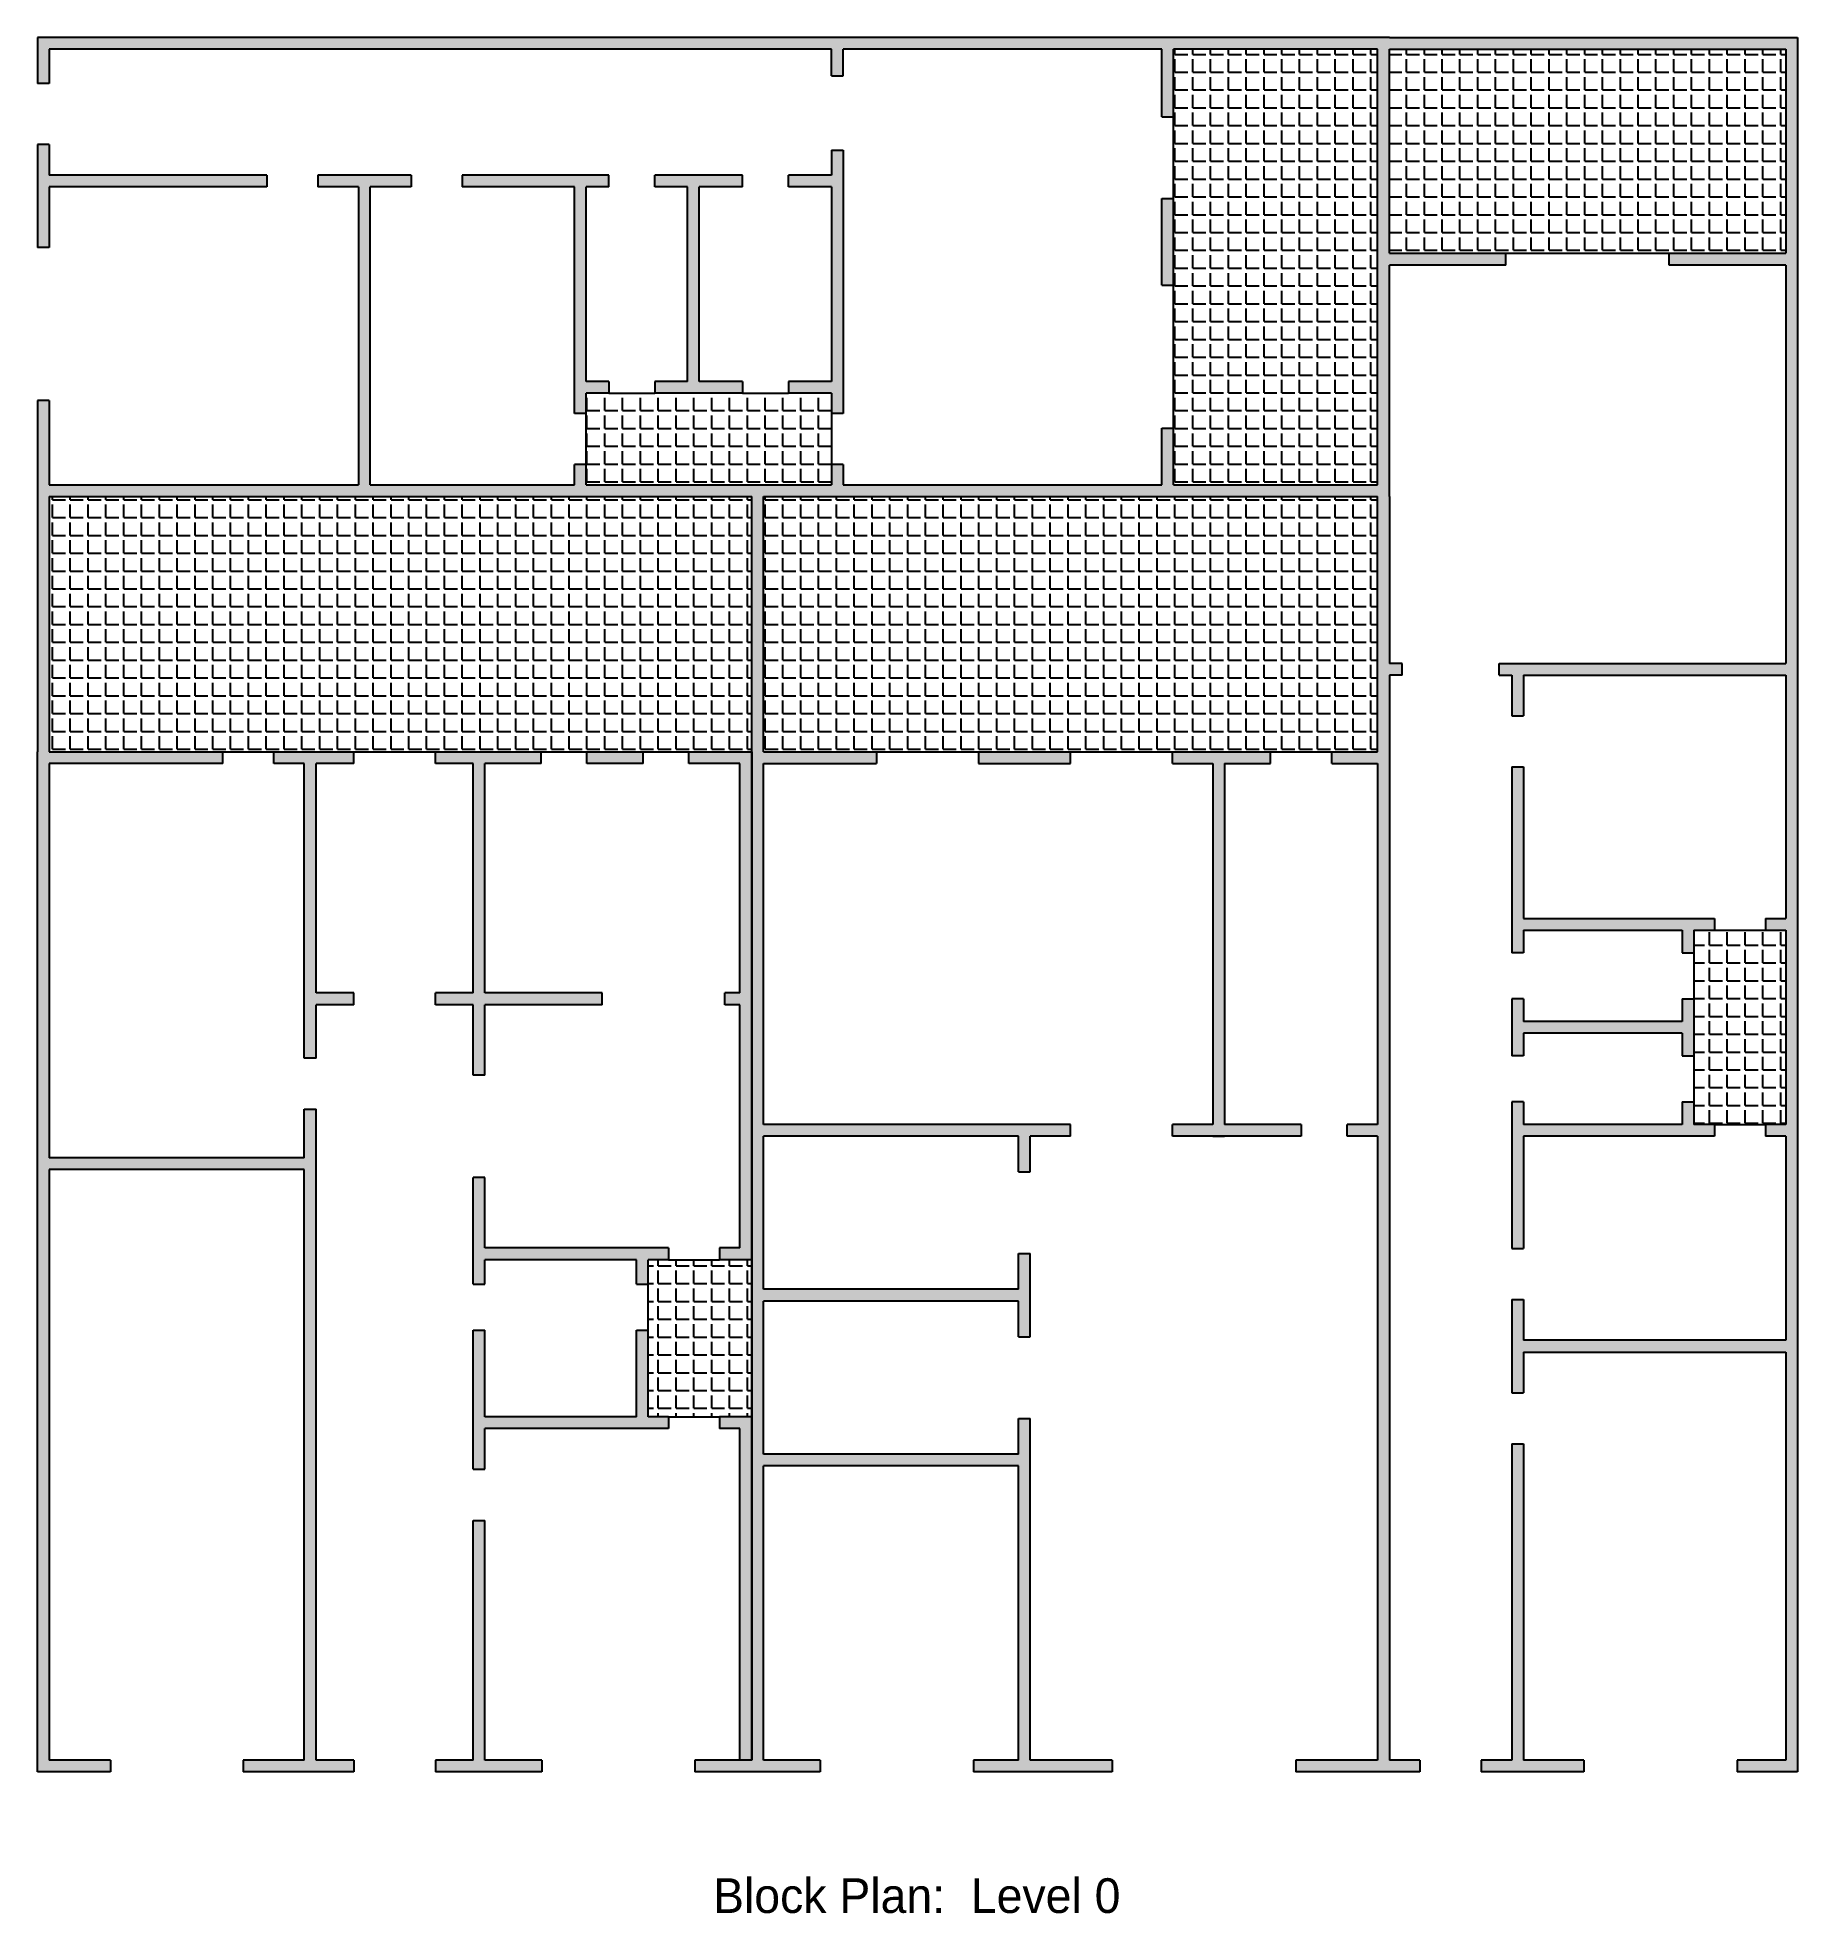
# Model space of a CAD drawing. Header units: millimetres. Extents: x 2810 to 37310, y 1336 to 38112.
import ezdxf

# ---------------------------------------------------------------- set-up
doc = ezdxf.new("R2010")
doc.units = ezdxf.units.MM
doc.layers.add('KGwH', color=200, linetype='Continuous')
doc.layers.add('Walls CM Survey', color=2, linetype='Continuous')
doc.styles.add('CENTURY GOTHIC', font='GOTHIC.TTF')
pattern_1 = [(0, (-126119.3, -97028.7), (0, 349.25), [254, -95.25]), (90, (-126119.3, -97028.7), (-349.25, 2e-14), [254, -95.25])]

msp = doc.modelspace()

# ---------------------------------------------------------------- hatches: boundary and pattern name
at = {"transparency": 33554559}
h = msp.add_hatch(color=8, dxfattribs=at)
h.dxf.hatch_style = 1
h.paths.add_polyline_path([(3040, 23882), (6440, 23882), (6440, 24112), (3040, 24112), (3040, 29112), (16810, 29112), (16810, 24112), (16810, 4342), (16580, 4342), (15695, 4342), (15695, 4112), (16810, 4112), (18155, 4112), (18155, 4342), (17040, 4342), (17040, 10112), (22040, 10112), (22040, 4342), (21155, 4342), (21155, 4112), (23875, 4112), (23875, 4342), (22270, 4342), (22270, 11042), (22040, 11042), (22040, 10342), (17040, 10342), (17040, 13342), (22040, 13342), (22040, 12642), (22270, 12642), (22270, 14272), (22040, 14272), (22040, 13572), (17040, 13572), (17040, 16572), (22040, 16572), (22040, 15872), (22270, 15872), (22270, 16572), (23060, 16572), (23060, 16802), (17040, 16802), (17040, 23882), (19256, 23882), (19256, 24112), (17040, 24112), (17040, 29112), (29080, 29112), (29080, 24112), (28180, 24112), (28180, 23882), (29080, 23882), (29080, 16802), (28480, 16802), (28480, 16572), (29080, 16572), (29080, 4342), (27475, 4342), (27475, 4112), (29310, 4112), (29910, 4112), (29910, 4342), (29310, 4342), (29310, 24112), (29310, 25612), (29560, 25612), (29560, 25842), (29310, 25842), (29310, 29112), (29310, 33652), (31595, 33652), (31595, 33882), (29310, 33882), (29310, 37882), (37080, 37882), (37080, 33882), (34795, 33882), (34795, 33652), (37080, 33652), (37080, 25842), (31460, 25842), (31460, 25612), (31710, 25612), (31710, 24813), (31940, 24813), (31940, 25612), (37080, 25612), (37080, 20842), (36680, 20842), (36680, 20612), (37080, 20612), (37080, 16802), (36680, 16802), (36680, 16572), (37080, 16572), (37080, 12572), (31940, 12572), (31940, 13371), (31710, 13371), (31710, 11543), (31940, 11543), (31940, 12342), (37080, 12342), (37080, 4342), (36125, 4342), (36125, 4112), (37310, 4112), (37310, 38112), (29310, 38112), (2810, 38112), (2810, 37212), (3040, 37212), (3040, 37882), (18373, 37882), (18373, 37362), (18603, 37362), (18603, 37882), (24850, 37882), (24850, 36556), (25080, 36556), (25080, 37882), (29080, 37882), (29080, 29342), (25080, 29342), (25080, 30456), (24850, 30456), (24850, 29342), (18603, 29342), (18603, 29742), (18373, 29742), (18373, 29342), (13563, 29342), (13563, 29742), (13333, 29742), (13333, 29342), (9333, 29342), (9333, 35182), (10132, 35182), (10132, 35412), (8304, 35412), (8304, 35182), (9103, 35182), (9103, 29342), (3040, 29342), (3040, 30997), (2810, 30997), (2810, 29112), (2810, 24112), (2810, 4112), (4240, 4112), (4240, 4342), (3040, 4342), (3040, 15922), (8040, 15922), (8040, 4342), (6840, 4342), (6840, 4112), (9010, 4112), (9010, 4342), (8270, 4342), (8270, 17102), (8040, 17102), (8040, 16152), (3040, 16152)])
h.paths.add_polyline_path([(9010, 19382), (8270, 19382), (8270, 23882), (9010, 23882), (9010, 24112), (7440, 24112), (7440, 23882), (8040, 23882), (8040, 18102), (8270, 18102), (8270, 19152), (9010, 19152)], flags=17)
h.paths.add_polyline_path([(12680, 24112), (10610, 24112), (10610, 23882), (11350, 23882), (11350, 19382), (10610, 19382), (10610, 19152), (11350, 19152), (11350, 17767), (11580, 17767), (11580, 19152), (13880, 19152), (13880, 19382), (11580, 19382), (11580, 23882), (12680, 23882)], flags=17)
h.paths.add_polyline_path([(14680, 24112), (13580, 24112), (13580, 23882), (14680, 23882)], flags=17)
h.paths.add_polyline_path([(16810, 24112), (15580, 24112), (15580, 23882), (16580, 23882), (16580, 19382), (16280, 19382), (16280, 19152), (16580, 19152), (16580, 14382), (16180, 14382), (16180, 14152), (16810, 14152)], flags=17)
h.paths.add_polyline_path([(7304, 35412), (3040, 35412), (3040, 36012), (2810, 36012), (2810, 33997), (3040, 33997), (3040, 35182), (7304, 35182)], flags=17)
h.paths.add_polyline_path([(14008, 35412), (11132, 35412), (11132, 35182), (13333, 35182), (13333, 30742), (13563, 30742), (13563, 31142), (14008, 31142), (14008, 31372), (13563, 31372), (13563, 35182), (14008, 35182)], flags=17)
h.paths.add_polyline_path([(16628, 35412), (14908, 35412), (14908, 35182), (15553, 35182), (15553, 31372), (14908, 31372), (14908, 31142), (16628, 31142), (16628, 31372), (15783, 31372), (15783, 35182), (16628, 35182)], flags=17)
h.paths.add_polyline_path([(18603, 35905), (18373, 35905), (18373, 35412), (17528, 35412), (17528, 35182), (18373, 35182), (18373, 31372), (17528, 31372), (17528, 31142), (18373, 31142), (18373, 30742), (18603, 30742)], flags=17)
h.paths.add_polyline_path([(25080, 34956), (24850, 34956), (24850, 33256), (25080, 33256)], flags=17)
h.paths.add_polyline_path([(31940, 23813), (31710, 23813), (31710, 20167), (31940, 20167), (31940, 20612), (35050, 20612), (35050, 20167), (35280, 20167), (35280, 20612), (35680, 20612), (35680, 20842), (31940, 20842)], flags=17)
h.paths.add_polyline_path([(31940, 18592), (35050, 18592), (35050, 18147), (35280, 18147), (35280, 19267), (35050, 19267), (35050, 18822), (31940, 18822), (31940, 19267), (31710, 19267), (31710, 18147), (31940, 18147)], flags=17)
h.paths.add_polyline_path([(35680, 16802), (35280, 16802), (35280, 17247), (35050, 17247), (35050, 16802), (31940, 16802), (31940, 17247), (31710, 17247), (31710, 14371), (31940, 14371), (31940, 16572), (35680, 16572)], flags=17)
h.paths.add_polyline_path([(31940, 10543), (31710, 10543), (31710, 4342), (31110, 4342), (31110, 4112), (33125, 4112), (33125, 4342), (31940, 4342)], flags=17)
h.paths.add_polyline_path([(11580, 9043), (11350, 9043), (11350, 4342), (10610, 4342), (10610, 4112), (12695, 4112), (12695, 4342), (11580, 4342)], flags=17)
h.paths.add_polyline_path([(11580, 10842), (15180, 10842), (15180, 11072), (14780, 11072), (14780, 12770), (14550, 12770), (14550, 11072), (11580, 11072), (11580, 12770), (11350, 12770), (11350, 10043), (11580, 10043)], flags=17)
h.paths.add_polyline_path([(11580, 14152), (14550, 14152), (14550, 13670), (14780, 13670), (14780, 14152), (15180, 14152), (15180, 14382), (11580, 14382), (11580, 15767), (11350, 15767), (11350, 13670), (11580, 13670)], flags=17)
h.paths.add_polyline_path([(16810, 11072), (16180, 11072), (16180, 10842), (16580, 10842), (16580, 4342), (16810, 4342)], flags=17)
h.paths.add_polyline_path([(23060, 24112), (21256, 24112), (21256, 23882), (23060, 23882)], flags=17)
h.paths.add_polyline_path([(26980, 24112), (25060, 24112), (25060, 23882), (25850, 23882), (25850, 16802), (25060, 16802), (25060, 16572), (27580, 16572), (27580, 16802), (26080, 16802), (26080, 23882), (26980, 23882)], flags=17)
h = msp.add_hatch(dxfattribs=at)
h.set_pattern_fill('ANGLE', color=8, scale=50)
h.set_pattern_definition(pattern_1)
h.paths.add_polyline_path([(29080, 37882), (25080, 37882), (25080, 36556), (25080, 34956), (25080, 33256), (25080, 30456), (25080, 29342), (29080, 29342)])
h = msp.add_hatch(dxfattribs=at)
h.set_pattern_fill('ANGLE', color=8, scale=50)
h.set_pattern_definition(pattern_1)
h.paths.add_polyline_path([(37080, 37882), (29310, 37882), (29310, 33882), (31595, 33882), (34795, 33882), (37080, 33882)])
h = msp.add_hatch(dxfattribs=at)
h.set_pattern_fill('ANGLE', color=8, scale=50)
h.set_pattern_definition(pattern_1)
h.paths.add_polyline_path([(18373, 30742), (18373, 31142), (17528, 31142), (16628, 31142), (14908, 31142), (14008, 31142), (13563, 31142), (13563, 30742), (13563, 29742), (13563, 29342), (18373, 29342), (18373, 29742)])
h = msp.add_hatch(dxfattribs=at)
h.set_pattern_fill('ANGLE', color=8, scale=50)
h.set_pattern_definition(pattern_1)
h.paths.add_polyline_path([(16810, 29112), (3040, 29112), (3040, 24112), (6440, 24112), (7440, 24112), (9010, 24112), (10610, 24112), (12680, 24112), (13580, 24112), (14680, 24112), (15580, 24112), (16810, 24112)])
h = msp.add_hatch(dxfattribs=at)
h.set_pattern_fill('ANGLE', color=8, scale=50)
h.set_pattern_definition(pattern_1)
h.paths.add_polyline_path([(29080, 29112), (17040, 29112), (17040, 24112), (19256, 24112), (21256, 24112), (23060, 24112), (25060, 24112), (26980, 24112), (28180, 24112), (29080, 24112)])
h = msp.add_hatch(dxfattribs=at)
h.set_pattern_fill('ANGLE', color=8, scale=50)
h.set_pattern_definition(pattern_1)
h.paths.add_polyline_path([(37080, 20612), (36680, 20612), (35680, 20612), (35280, 20612), (35280, 20167), (35280, 19267), (35280, 18147), (35280, 17247), (35280, 16802), (35680, 16802), (36680, 16802), (37080, 16802)])
h = msp.add_hatch(dxfattribs=at)
h.set_pattern_fill('ANGLE', color=8, scale=50)
h.set_pattern_definition(pattern_1)
h.paths.add_polyline_path([(16810, 14152), (16180, 14152), (15180, 14152), (14780, 14152), (14780, 13670), (14780, 12770), (14780, 11072), (15180, 11072), (16180, 11072), (16810, 11072)])

# ---------------------------------------------------------------- linework, layer by layer
at = {"color": 8}
for p, q in [((25080, 34956), (25080, 36556)), ((31595, 33882), (34795, 33882)), ((25080, 30456), (25080, 33256)), ((14008, 31142), (14908, 31142)), ((16628, 31142), (17528, 31142)), ((13563, 29742), (13563, 30742)), ((18373, 30742), (18373, 29742)), ((6440, 24112), (7440, 24112)), ((9010, 24112), (10610, 24112)), ((12680, 24112), (13580, 24112)), ((14680, 24112), (15580, 24112)), ((19256, 24112), (21256, 24112)), ((23060, 24112), (25060, 24112)), ((26980, 24112), (28180, 24112)), ((35680, 20612), (36680, 20612)), ((35280, 20167), (35280, 19267)), ((35280, 18147), (35280, 17247)), ((35680, 16802), (36680, 16802)), ((15180, 14152), (16180, 14152)), ((14780, 12770), (14780, 13670)), ((15180, 11072), (16180, 11072))]:
    msp.add_line(p, q, dxfattribs=at)
at = {"layer": 'Walls CM Survey', "color": 7}
for p, q in [((29310, 38112), (2810, 38112)), ((2810, 38112), (2810, 37212)), ((18373, 37882), (3040, 37882)), ((3040, 37882), (3040, 37212)), ((18373, 37362), (18373, 37882)), ((24850, 37882), (18603, 37882)), ((18603, 37362), (18603, 37882)), ((24850, 36556), (24850, 37882)), ((29080, 37882), (25080, 37882)), ((25080, 36556), (25080, 37882)), ((29080, 29342), (29080, 37882)), ((29310, 38112), (37310, 38112)), ((29310, 37882), (37080, 37882)), ((29310, 33882), (29310, 37882)), ((37080, 37882), (37080, 33882)), ((37310, 38112), (37310, 4112)), ((3040, 37212), (2810, 37212)), ((18373, 37362), (18603, 37362)), ((24850, 36556), (25080, 36556)), ((2810, 36012), (2810, 33997)), ((3040, 36012), (2810, 36012)), ((3040, 36012), (3040, 35412)), ((18373, 35905), (18373, 35412)), ((18373, 35905), (18603, 35905)), ((18603, 35905), (18603, 30742)), ((7304, 35412), (3040, 35412)), ((7304, 35412), (7304, 35182)), ((10132, 35412), (8304, 35412)), ((8304, 35412), (8304, 35182)), ((10132, 35412), (10132, 35182)), ((14008, 35412), (11132, 35412)), ((11132, 35412), (11132, 35182)), ((14008, 35182), (14008, 35412)), ((16628, 35412), (14908, 35412)), ((14908, 35182), (14908, 35412)), ((16628, 35182), (16628, 35412)), ((18373, 35412), (17528, 35412)), ((17528, 35182), (17528, 35412)), ((3040, 35182), (3040, 33997)), ((7304, 35182), (3040, 35182)), ((9103, 35182), (8304, 35182)), ((9103, 35182), (9103, 29342)), ((10132, 35182), (9333, 35182)), ((9333, 29342), (9333, 35182)), ((13333, 35182), (11132, 35182)), ((13333, 30742), (13333, 35182)), ((14008, 35182), (13563, 35182)), ((13563, 31372), (13563, 35182)), ((15553, 35182), (14908, 35182)), ((15553, 31372), (15553, 35182)), ((16628, 35182), (15783, 35182)), ((15783, 31372), (15783, 35182)), ((18373, 35182), (17528, 35182)), ((18373, 35182), (18373, 31372)), ((24850, 33256), (24850, 34956)), ((24850, 34956), (25080, 34956)), ((25080, 33256), (25080, 34956)), ((3040, 33997), (2810, 33997)), ((29310, 33882), (31595, 33882)), ((31595, 33652), (31595, 33882)), ((34795, 33882), (37080, 33882)), ((34795, 33652), (34795, 33882)), ((29310, 29112), (29310, 33652)), ((31595, 33652), (29310, 33652)), ((37080, 33652), (34795, 33652)), ((37080, 33652), (37080, 25842)), ((24850, 33256), (25080, 33256)), ((14008, 31372), (13563, 31372)), ((14008, 31372), (14008, 31142)), ((15553, 31372), (14908, 31372)), ((14908, 31372), (14908, 31142)), ((16628, 31372), (15783, 31372)), ((16628, 31372), (16628, 31142)), ((18373, 31372), (17528, 31372)), ((17528, 31372), (17528, 31142)), ((2810, 30997), (2810, 29112)), ((3040, 30997), (2810, 30997)), ((3040, 30997), (3040, 29342)), ((14008, 31142), (13563, 31142)), ((13563, 30742), (13563, 31142)), ((16628, 31142), (14908, 31142)), ((18373, 31142), (17528, 31142)), ((18373, 31142), (18373, 30742)), ((13563, 30742), (13333, 30742)), ((18603, 30742), (18373, 30742)), ((24850, 29342), (24850, 30456)), ((24850, 30456), (25080, 30456)), ((25080, 29342), (25080, 30456)), ((13333, 29342), (13333, 29742)), ((13563, 29742), (13333, 29742)), ((13563, 29342), (13563, 29742)), ((18373, 29742), (18373, 29342)), ((18603, 29742), (18373, 29742)), ((18603, 29742), (18603, 29342)), ((2810, 29112), (2810, 24112)), ((3040, 29342), (9103, 29342)), ((3040, 29112), (16810, 29112)), ((3040, 29112), (3040, 24112)), ((9333, 29342), (13333, 29342)), ((13563, 29342), (18373, 29342)), ((16810, 24112), (16810, 29112)), ((17040, 29112), (29080, 29112)), ((17040, 24112), (17040, 29112)), ((18603, 29342), (24850, 29342)), ((25080, 29342), (29080, 29342)), ((29080, 24112), (29080, 29112)), ((29310, 29112), (29310, 25842)), ((29560, 25842), (29310, 25842)), ((29560, 25612), (29560, 25842)), ((31460, 25842), (37080, 25842)), ((31460, 25612), (31460, 25842)), ((29310, 25612), (29310, 24112)), ((29560, 25612), (29310, 25612)), ((31460, 25612), (31710, 25612)), ((31710, 25612), (31710, 24813)), ((31940, 25612), (31940, 24813)), ((31940, 25612), (37080, 25612)), ((37080, 25612), (37080, 20842)), ((31710, 24813), (31940, 24813)), ((2810, 4112), (2810, 24112)), ((3040, 24112), (6440, 24112)), ((6440, 23882), (6440, 24112)), ((7440, 24112), (9010, 24112)), ((7440, 23882), (7440, 24112)), ((9010, 23882), (9010, 24112)), ((10610, 24112), (12680, 24112)), ((10610, 23882), (10610, 24112)), ((12680, 23882), (12680, 24112)), ((13580, 24112), (14680, 24112)), ((13580, 23882), (13580, 24112)), ((14680, 23882), (14680, 24112)), ((15580, 24112), (16810, 24112)), ((15580, 23882), (15580, 24112)), ((16810, 4342), (16810, 24112)), ((16810, 24112), (16810, 4342)), ((17040, 24112), (19256, 24112)), ((19256, 24112), (19256, 23882)), ((21256, 24112), (23060, 24112)), ((21256, 24112), (21256, 23882)), ((23060, 23882), (23060, 24112)), ((25060, 24112), (26980, 24112)), ((25060, 23882), (25060, 24112)), ((26980, 23882), (26980, 24112)), ((28180, 24112), (29080, 24112)), ((28180, 23882), (28180, 24112)), ((29310, 24112), (29310, 4342)), ((3040, 23882), (3040, 16152)), ((6440, 23882), (3040, 23882)), ((8040, 23882), (7440, 23882)), ((8040, 18102), (8040, 23882)), ((9010, 23882), (8270, 23882)), ((8270, 19382), (8270, 23882)), ((11350, 23882), (10610, 23882)), ((11350, 19382), (11350, 23882)), ((11580, 19382), (11580, 23882)), ((12680, 23882), (11580, 23882)), ((14680, 23882), (13580, 23882)), ((16580, 23882), (15580, 23882)), ((16580, 19382), (16580, 23882)), ((17040, 16802), (17040, 23882)), ((17040, 23882), (19256, 23882)), ((21256, 23882), (23060, 23882)), ((25060, 23882), (25850, 23882)), ((25850, 23882), (25850, 16802)), ((26080, 23882), (26980, 23882)), ((26080, 23882), (26080, 16802)), ((28180, 23882), (29080, 23882)), ((29080, 23882), (29080, 16802)), ((31710, 23813), (31710, 20167)), ((31710, 23813), (31940, 23813)), ((31940, 23813), (31940, 20842)), ((31940, 20842), (35680, 20842)), ((31940, 20612), (31940, 20167)), ((31940, 20612), (35050, 20612)), ((35050, 20612), (35050, 20167)), ((35280, 20612), (35280, 20167)), ((35280, 20612), (35680, 20612)), ((35680, 20842), (35680, 20612)), ((36680, 20842), (37080, 20842)), ((36680, 20842), (36680, 20612)), ((36680, 20612), (37080, 20612)), ((37080, 20612), (37080, 16802)), ((31940, 20167), (31710, 20167)), ((35050, 20167), (35280, 20167)), ((9010, 19382), (8270, 19382)), ((9010, 19152), (8270, 19152)), ((8270, 18102), (8270, 19152)), ((9010, 19152), (9010, 19382)), ((11350, 19382), (10610, 19382)), ((10610, 19152), (10610, 19382)), ((11350, 19152), (10610, 19152)), ((11350, 17767), (11350, 19152)), ((13880, 19382), (11580, 19382)), ((11580, 17767), (11580, 19152)), ((13880, 19152), (11580, 19152)), ((13880, 19152), (13880, 19382)), ((16580, 19382), (16280, 19382)), ((16280, 19152), (16280, 19382)), ((16580, 19152), (16280, 19152)), ((16580, 14382), (16580, 19152)), ((31710, 19267), (31710, 18147)), ((31940, 19267), (31710, 19267)), ((31940, 19267), (31940, 18822)), ((35050, 19267), (35050, 18822)), ((35050, 19267), (35280, 19267)), ((35280, 19267), (35280, 18147)), ((35050, 18822), (31940, 18822)), ((31940, 18592), (31940, 18147)), ((35050, 18592), (31940, 18592)), ((35050, 18592), (35050, 18147)), ((8270, 18102), (8040, 18102)), ((31940, 18147), (31710, 18147)), ((35050, 18147), (35280, 18147)), ((11580, 17767), (11350, 17767)), ((8040, 16152), (8040, 17102)), ((8040, 16152), (8040, 17102)), ((8040, 17102), (8270, 17102)), ((8270, 4342), (8270, 17102)), ((31710, 17247), (31710, 14371)), ((31940, 17247), (31710, 17247)), ((31940, 17247), (31940, 16802)), ((35050, 17247), (35050, 16802)), ((35050, 17247), (35280, 17247)), ((35280, 17247), (35280, 16802)), ((23060, 16802), (17040, 16802)), ((17040, 13572), (17040, 16572)), ((22040, 16572), (17040, 16572)), ((22040, 15872), (22040, 16572)), ((22270, 15872), (22270, 16572)), ((23060, 16572), (22270, 16572)), ((23060, 16572), (23060, 16802)), ((25850, 16802), (25060, 16802)), ((25060, 16572), (25060, 16802)), ((27580, 16572), (25060, 16572)), ((25850, 16572), (26080, 16572)), ((27580, 16802), (26080, 16802)), ((27580, 16802), (27580, 16572)), ((29080, 16802), (28480, 16802)), ((28480, 16572), (28480, 16802)), ((29080, 16572), (28480, 16572)), ((29080, 16572), (29080, 4342)), ((35050, 16802), (31940, 16802)), ((31940, 16572), (31940, 14371)), ((35680, 16572), (31940, 16572)), ((35680, 16802), (35280, 16802)), ((35680, 16802), (35680, 16572)), ((37080, 16802), (36680, 16802)), ((36680, 16802), (36680, 16572)), ((37080, 16572), (36680, 16572)), ((37080, 16572), (37080, 12572)), ((8040, 16152), (3040, 16152)), ((3040, 15922), (3040, 4342)), ((8040, 15922), (3040, 15922)), ((8040, 4342), (8040, 15922)), ((22040, 15872), (22270, 15872)), ((11350, 13670), (11350, 15767)), ((11580, 15767), (11350, 15767)), ((11580, 14382), (11580, 15767)), ((15180, 14382), (11580, 14382)), ((15180, 14382), (15180, 14152)), ((16580, 14382), (16180, 14382)), ((16180, 14382), (16180, 14152)), ((31710, 14371), (31940, 14371)), ((11580, 13670), (11580, 14152)), ((14550, 14152), (11580, 14152)), ((14550, 13670), (14550, 14152)), ((14780, 13670), (14780, 14152)), ((15180, 14152), (14780, 14152)), ((16810, 14152), (16180, 14152)), ((22040, 13572), (22040, 14272)), ((22040, 14272), (22270, 14272)), ((22270, 12642), (22270, 14272)), ((11350, 13670), (11580, 13670)), ((14550, 13670), (14780, 13670)), ((22040, 13572), (17040, 13572)), ((17040, 10342), (17040, 13342)), ((22040, 13342), (17040, 13342)), ((22040, 12642), (22040, 13342)), ((22270, 13342), (22270, 13572)), ((31710, 13371), (31710, 11543)), ((31710, 13371), (31940, 13371)), ((31940, 13371), (31940, 12572)), ((11350, 10043), (11350, 12770)), ((11350, 12770), (11580, 12770)), ((11580, 11072), (11580, 12770)), ((14550, 11072), (14550, 12770)), ((14550, 12770), (14780, 12770)), ((14780, 11072), (14780, 12770)), ((22040, 12642), (22270, 12642)), ((37080, 12572), (31940, 12572)), ((31940, 12342), (31940, 11543)), ((31940, 12342), (37080, 12342)), ((37080, 12342), (37080, 4342)), ((31710, 11543), (31940, 11543)), ((14550, 11072), (11580, 11072)), ((15180, 11072), (14780, 11072)), ((15180, 11072), (15180, 10842)), ((16810, 11072), (16180, 11072)), ((16180, 11072), (16180, 10842)), ((22040, 10342), (22040, 11042)), ((22040, 11042), (22270, 11042)), ((22270, 4342), (22270, 11042)), ((11580, 10043), (11580, 10842)), ((15180, 10842), (11580, 10842)), ((16580, 10842), (16180, 10842)), ((16580, 4342), (16580, 10842)), ((22040, 10342), (17040, 10342)), ((31710, 10543), (31710, 4342)), ((31710, 10543), (31940, 10543)), ((31940, 10543), (31940, 4342)), ((11350, 10043), (11580, 10043)), ((17040, 4342), (17040, 10112)), ((22040, 10112), (17040, 10112)), ((22040, 4342), (22040, 10112)), ((11350, 4342), (11350, 9043)), ((11350, 9043), (11580, 9043)), ((11580, 4342), (11580, 9043)), ((4240, 4112), (2810, 4112)), ((4240, 4342), (3040, 4342)), ((4240, 4342), (4240, 4112)), ((8040, 4342), (6840, 4342)), ((6840, 4342), (6840, 4112)), ((9010, 4112), (6840, 4112)), ((9010, 4342), (8270, 4342)), ((9010, 4342), (9010, 4112)), ((11350, 4342), (10610, 4342)), ((10610, 4342), (10610, 4112)), ((12695, 4112), (10610, 4112)), ((12695, 4342), (11580, 4342)), ((12695, 4342), (12695, 4112)), ((16810, 4342), (15695, 4342)), ((15695, 4342), (15695, 4112)), ((16810, 4112), (15695, 4112)), ((16810, 4342), (16580, 4342)), ((18155, 4112), (16810, 4112)), ((18155, 4342), (17040, 4342)), ((18155, 4342), (18155, 4112)), ((22040, 4342), (21155, 4342)), ((21155, 4342), (21155, 4112)), ((23875, 4112), (21155, 4112)), ((23875, 4342), (22270, 4342)), ((23875, 4342), (23875, 4112)), ((29080, 4342), (27475, 4342)), ((27475, 4342), (27475, 4112)), ((29310, 4112), (27475, 4112)), ((29910, 4342), (29310, 4342)), ((29910, 4112), (29310, 4112)), ((29910, 4342), (29910, 4112)), ((31710, 4342), (31110, 4342)), ((31110, 4342), (31110, 4112)), ((33125, 4112), (31110, 4112)), ((33125, 4342), (31940, 4342)), ((33125, 4342), (33125, 4112)), ((37080, 4342), (36125, 4342)), ((36125, 4342), (36125, 4112)), ((37310, 4112), (36125, 4112))]:
    msp.add_line(p, q, dxfattribs=at)

# ---------------------------------------------------------------- texts
at = {"layer": 'KGwH', "color": 7, "lineweight": 18, "ltscale": 30, "insert": (20045, 1681), "char_height": 680, "width": 14956.1, "attachment_point": 5, "style": 'CENTURY GOTHIC'}
msp.add_mtext('\\A1;Block Plan:  Level 0', dxfattribs=at)

doc.saveas('drawing.dxf')
